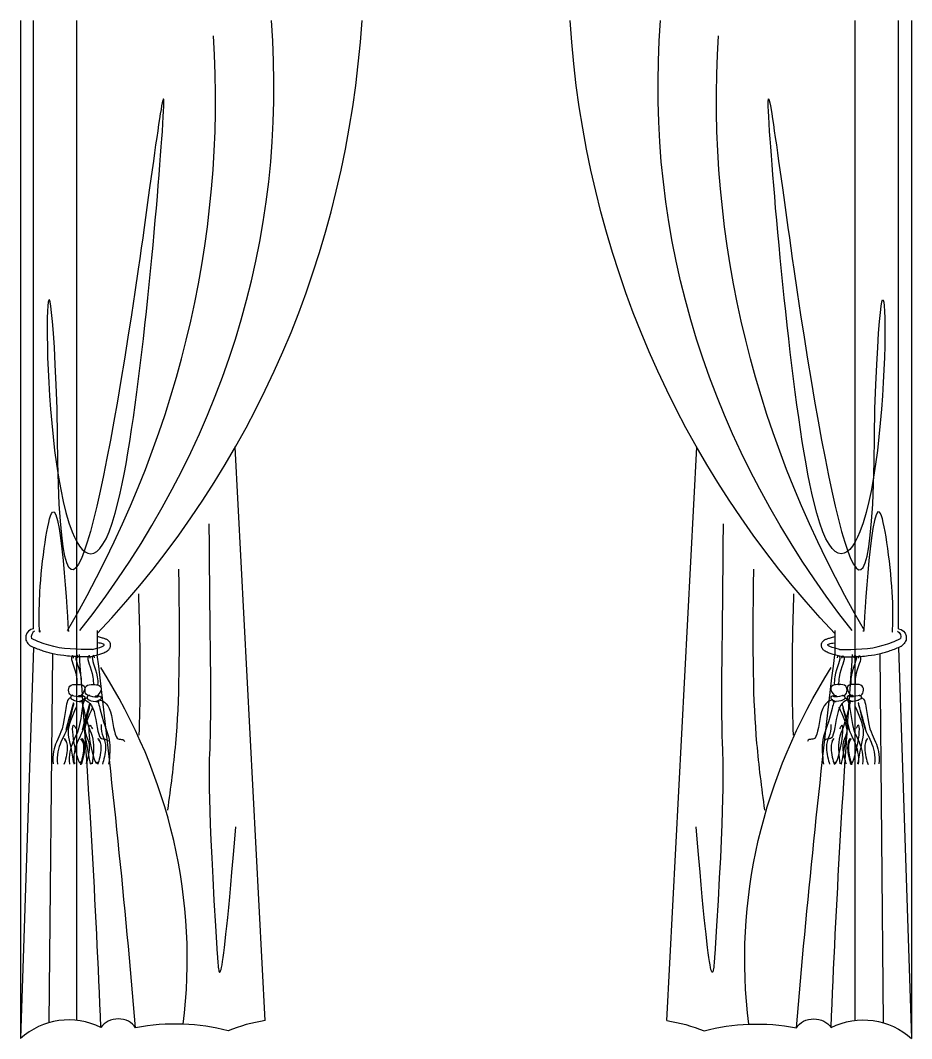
# Model space of a CAD drawing. Header units: millimetres. Extents: x 0 to 2102, y -2403 to 0.
import ezdxf

# ---------------------------------------------------------------- set-up
doc = ezdxf.new("R2010")
doc.units = ezdxf.units.MM
doc.layers.get('0').update_dxf_attribs({"color": 2})

# ---------------------------------------------------------------- blocks, each defined once
blk = doc.blocks.new('YQ0114133704')
at = {"color": 0, "linetype": 'ByBlock', "ltscale": 2.5}
for p, q in [((133.1, -2359.7), (133.1, 0)), ((577.5, -2359.9), (507, -1006.7)), ((181.4, -1439.8), (181.4, -1496.6))]:
    blk.add_line(p, q, dxfattribs=at)
for points in [[(0, 0), (0, -2402.5)], [(31.2, -1435.7), (31.2, 0)], [(31.2, -1479.5), (0, -2402.5)], [(75.4, -1494.1), (67.5, -2365.1)]]:
    blk.add_lwpolyline(points, dxfattribs=at)
for centre, radius, start, end in [((33.7, -1456.8), 21.2, 96.7619, 238.4814), ((40.9, -1454.3), 15.3, 121.1801, 195.7296)]:
    blk.add_arc(centre, radius, start, end, dxfattribs=at)
for centre, major_axis, ratio, start_param, end_param in [((-3166.1, 80.7, -319), (-3746.9, 501.7), 0.722397, 2.739694, 3.295541), ((-2179, 525.8), (-2681.1, 1541.5), 0.858909, 2.939292, 3.540579), ((-4380.6, -36.2, -319), (-4836.8, 291.9), 0.699392, 2.801511, 3.227677), ((-32912, -3331.7), (-33120.2, 548.4), 0.890214, 3.192603, 3.222463), ((-30151.9, -4224), (-30499.1, 885.1), 0.889518, 3.242313, 3.274854), ((-1167.7, -2194), (-1559, 97.7), 0.887129, 3.085795, 3.713937), ((114.4, -2529.2), (120.7, 120.7), 1, 0.326697, 1.520282), ((230.7, -2396.2), (46.9, 0), 0.858457, 0.504243, 2.620615), ((364.4, -2744.5), (-438.3, 0), 0.858457, 4.667399, 4.925259), ((364.4, -2744.5), (-438.3, 0), 0.858457, 4.422233, 4.667399), ((643.6, -2667.4), (364.2, 0), 0.858457, 1.753169, 2.00685)]:
    blk.add_ellipse(centre, major_axis=major_axis, ratio=ratio, start_param=start_param, end_param=end_param, dxfattribs=at)
for points, knots in [([(87.1, -915.7), (87.1, -1668.4), (240.8, -948.6), (376.5, 177.9), (247.4, -1311.4), (28.3, -1237.3), (62, -282.7), (87.1, -915.7)], [0, 0, 0, 0, 1072.589176, 1552.175018, 1939.07496, 2236.933716, 3110.354309, 3110.354309, 3110.354309, 3110.354309]), ([(46, -1439.8), (46, -1456.1), (37.1, -1381.7), (90.7, -965.3), (113.7, -1472.3), (113.7, -1439.8)], [0, 0, 0, 0, 42.198666, 85.055297, 168.902692, 168.902692, 168.902692, 168.902692]), ([(444.7, -1187.9), (446.1, -1472.9), (453.6, -1650.7), (439.6, -1837.6), (472.7, -2327.7), (508.4, -1902.7)], [980.932676, 980.932676, 980.932676, 980.932676, 1585.297757, 1898.608419, 1947.290615, 1947.290615, 1947.290615, 1947.290615]), ([(373.3, -1294.6), (375.8, -1500.4), (374.2, -1656), (354.3, -1810.8), (346.9, -1863.2)], [417.825406, 417.825406, 417.825406, 417.825406, 949.872113, 1222.196637, 1222.196637, 1222.196637, 1222.196637]), ([(278.6, -1353.4), (280.8, -1425.4), (283.6, -1536.4), (280.8, -1647.3), (279.6, -1686.2)], [81.955071, 81.955071, 81.955071, 81.955071, 454.154538, 655.048598, 655.048598, 655.048598, 655.048598]), ([(170.5, -1484.1), (134.6, -1484.8), (84, -1483.5), (39.4, -1464.9), (26.1, -1458.4)], [17.119103, 17.119103, 17.119103, 17.119103, 94.485429, 128.057584, 128.057584, 128.057584, 128.057584]), ([(162.8, -1501.8), (167.5, -1500.8), (171.7, -1499.8), (180.1, -1497.7), (184.1, -1496.6), (191.1, -1494.5), (194.1, -1493.4), (198.6, -1491.5), (200.3, -1490.6), (203.2, -1489), (204.5, -1488.2), (206.6, -1486.5), (207.5, -1485.7), (209.2, -1484), (210, -1483), (211.2, -1480.9), (211.8, -1479.8), (212.5, -1477.6), (212.7, -1476.5), (212.9, -1474.5), (212.9, -1473.7), (212.8, -1472.8), (212.8, -1472.6), (212.7, -1472.4), (212.7, -1472.3), (212.7, -1472.1), (212.7, -1472), (212.7, -1471.7), (212.6, -1471.4), (212.4, -1470.6), (212.3, -1470.1), (211.8, -1468.8), (211.5, -1468.1), (210.8, -1466.8), (210.3, -1466.2), (209.3, -1465), (208.8, -1464.5), (207.7, -1463.5), (207.2, -1463.1), (206.2, -1462.4), (205.7, -1462.1), (204.2, -1461.3), (203.3, -1460.8), (201.3, -1460), (200.3, -1459.6), (198.1, -1458.8), (196.9, -1458.4), (194.2, -1457.6), (192.7, -1457.2), (188.3, -1455.9), (185, -1455), (181.1, -1454)], [10.251685, 10.251685, 10.251685, 10.251685, 20.351255, 20.351255, 32.753053, 32.753053, 45.154851, 45.154851, 54.060757, 54.060757, 61.544952, 61.544952, 67.709092, 67.709092, 73.873232, 73.873232, 80.037372, 80.037372, 86.201513, 86.201513, 92.365653, 92.365653, 93.83757, 93.83757, 94.525827, 94.525827, 95.214084, 95.214084, 96.590599, 96.590599, 98.393804, 98.393804, 100.19701, 100.19701, 102.000216, 102.000216, 103.803421, 103.803421, 105.606627, 105.606627, 107.409832, 107.409832, 111.064472, 111.064472, 114.719112, 114.719112, 118.373752, 118.373752, 122.028391, 122.028391, 128.057584, 128.057584, 128.057584, 128.057584]), ([(164, -1501.7), (155.9, -1501.7), (147.7, -1501.7), (127.1, -1501.1), (114.7, -1500.3), (92.6, -1497.6), (83, -1495.9), (69.6, -1492.8), (65.7, -1491.8), (58.1, -1489.6), (54.4, -1488.4), (41.6, -1484), (32.9, -1480.3), (24.5, -1476.5), (24.5, -1476.5), (22.6, -1474.9)], [24.825179, 24.825179, 24.825179, 24.825179, 41.758248, 41.758248, 67.28747, 67.28747, 86.865471, 86.865471, 94.722287, 94.722287, 102.579103, 102.579103, 121.976834, 121.976834, 122.039351, 122.039351, 122.039351, 122.039351]), ([(170.5, -1484.1), (200.2, -1477.2), (201.8, -1471.1), (188, -1469.8), (181.4, -1468.3)], [17.126903, 17.126903, 17.126903, 17.126903, 94.485429, 120.147162, 120.147162, 120.147162, 120.147162]), ([(125.5, -1504.5), (125.5, -1497.4), (113.6, -1503), (131.3, -1529.7), (133.7, -1561.5), (133.1, -1568.1)], [0, 0, 0, 0, 18.368595, 87.068237, 104.247188, 104.247188, 104.247188, 104.247188]), ([(135.8, -1503.9), (135.8, -1496.7), (123.9, -1502.4), (141.6, -1529.1), (144, -1560.8), (143.4, -1567.5)], [0, 0, 0, 0, 18.368595, 87.068237, 104.247188, 104.247188, 104.247188, 104.247188]), ([(164.3, -1504.9), (164.2, -1497.8), (152.4, -1503.5), (170.1, -1530.1), (172.5, -1561.9), (171.9, -1568.6)], [0, 0, 0, 0, 18.368595, 87.068237, 104.247188, 104.247188, 104.247188, 104.247188]), ([(174.6, -1504.3), (174.5, -1497.2), (162.7, -1502.8), (180.4, -1529.5), (182.8, -1561.3), (182.2, -1567.9)], [0, 0, 0, 0, 18.368595, 87.068237, 104.247188, 104.247188, 104.247188, 104.247188]), ([(122.4, -1592.9), (113.5, -1592.6), (109.6, -1566.4), (132.3, -1566.8), (150.2, -1566.9), (155.7, -1580.4), (139.8, -1596), (142.7, -1593.5)], [0, 0, 0, 0, 19.730007, 32.456713, 42.756382, 56.758043, 65.664323, 65.664323, 65.664323, 65.664323]), ([(161.2, -1593.3), (152.3, -1593.1), (148.4, -1566.8), (171.1, -1567.3), (189, -1567.3), (194.5, -1580.9), (178.6, -1596.4), (181.4, -1594)], [0, 0, 0, 0, 19.730007, 32.456713, 42.756382, 56.758043, 65.664323, 65.664323, 65.664323, 65.664323]), ([(118.4, -1598.2), (110.3, -1599.5), (99.1, -1686.1), (91.2, -1679.2), (74.2, -1734.1), (77.3, -1754.3)], [0, 0, 0, 0, 20.865858, 113.930203, 164.827023, 164.827023, 164.827023, 164.827023]), ([(108, -1673.3), (130.4, -1590.6), (109.6, -1686.5), (101.6, -1679.6), (84.7, -1734.5), (87.7, -1754.8)], [0, 0, 0, 0, 20.865858, 113.930203, 164.827023, 164.827023, 164.827023, 164.827023]), ([(157.2, -1598.6), (149.1, -1600), (137.9, -1686.5), (129.9, -1679.6), (113, -1734.5), (116, -1754.8)], [0, 0, 0, 0, 20.865858, 113.930203, 164.827023, 164.827023, 164.827023, 164.827023]), ([(124.1, -1592.7), (123.8, -1590.8), (116.6, -1595.9), (119.9, -1601.3), (123.7, -1603.1), (125.9, -1604.2)], [0, 0, 0, 0, 4.783743, 8.86406, 14.396639, 14.396639, 14.396639, 14.396639]), ([(124.1, -1592.7), (119.7, -1591.8), (135.5, -1596.7), (148.8, -1594.7), (141.1, -1595.2), (137.3, -1595.4)], [0, 0, 0, 0, 10, 15.793731, 21.587461, 21.587461, 21.587461, 21.587461]), ([(125.9, -1604.2), (121.5, -1603.3), (137.3, -1608.2), (150.6, -1606.2), (142.9, -1606.7), (139.1, -1606.9)], [0, 0, 0, 0, 10, 15.793731, 21.587461, 21.587461, 21.587461, 21.587461]), ([(146.8, -1673.7), (169.1, -1591.1), (148.4, -1686.9), (140.4, -1680.1), (123.4, -1734.9), (126.5, -1755.2)], [0, 0, 0, 0, 20.865858, 113.930203, 164.827023, 164.827023, 164.827023, 164.827023]), ([(137.3, -1595.4), (136.6, -1591.3), (155.8, -1592.9), (149.1, -1604.1), (143, -1605.8), (139.1, -1606.9)], [0, 0, 0, 0, 10.805725, 15.837776, 25.051731, 25.051731, 25.051731, 25.051731]), ([(144.3, -1606.5), (143.3, -1599.3), (159.4, -1675.5), (174.5, -1682.8), (172.2, -1734.2), (169.5, -1754.5)], [0, 0, 0, 0, 18.759244, 111.823589, 160.911221, 160.911221, 160.911221, 160.911221]), ([(147.4, -1603), (147.4, -1603), (176.7, -1603.7), (182.8, -1711.2), (201.9, -1690.9), (207.2, -1701.2)], [0, 0, 0, 0, 25.721429, 49.720017, 72.383961, 72.383961, 72.383961, 72.383961]), ([(162.9, -1593.1), (162.6, -1591.3), (155.4, -1596.3), (158.7, -1601.7), (162.5, -1603.6), (164.7, -1604.6)], [0, 0, 0, 0, 4.783743, 8.86406, 14.396639, 14.396639, 14.396639, 14.396639]), ([(162.9, -1593.1), (158.5, -1592.2), (174.2, -1597.1), (187.6, -1595.2), (179.9, -1595.6), (176, -1595.9)], [0, 0, 0, 0, 10, 15.793731, 21.587461, 21.587461, 21.587461, 21.587461]), ([(164.7, -1604.6), (160.3, -1603.7), (176, -1608.6), (189.4, -1606.7), (181.7, -1607.1), (177.8, -1607.4)], [0, 0, 0, 0, 10, 15.793731, 21.587461, 21.587461, 21.587461, 21.587461]), ([(176, -1595.9), (175.4, -1591.7), (194.5, -1593.4), (187.8, -1604.5), (181.8, -1606.3), (177.8, -1607.4)], [0, 0, 0, 0, 10.805725, 15.837776, 25.051731, 25.051731, 25.051731, 25.051731]), ([(183, -1607), (182.1, -1599.8), (198.1, -1676), (213.2, -1683.2), (210.9, -1734.6), (208.2, -1755)], [0, 0, 0, 0, 18.759244, 111.823589, 160.911221, 160.911221, 160.911221, 160.911221]), ([(186.1, -1603.5), (186.1, -1603.5), (215.5, -1604.2), (221.5, -1711.7), (240.7, -1691.4), (246, -1701.7)], [0, 0, 0, 0, 25.721429, 49.720017, 72.383961, 72.383961, 72.383961, 72.383961]), ([(127.5, -1751.2), (127.8, -1766.4), (118.7, -1705.2), (108.9, -1672), (122.7, -1641.4), (132.5, -1619.9)], [0, 0, 0, 0, 39.38538, 61.980274, 115.783558, 115.783558, 115.783558, 115.783558]), ([(166.2, -1751.6), (166.6, -1766.9), (157.5, -1705.7), (147.6, -1672.5), (161.5, -1641.9), (171.2, -1620.4)], [0, 0, 0, 0, 39.38538, 61.980274, 115.783558, 115.783558, 115.783558, 115.783558]), ([(141.6, -1748.9), (142, -1764.2), (123.1, -1706.4), (121.4, -1651.9), (129.8, -1668.5), (131, -1671)], [0, 0, 0, 0, 39.355413, 74.232001, 80.424799, 80.424799, 80.424799, 80.424799]), ([(180.4, -1749.4), (180.7, -1764.6), (161.8, -1706.9), (160.2, -1652.3), (168.5, -1668.9), (169.8, -1671.4)], [0, 0, 0, 0, 39.355413, 74.232001, 80.424799, 80.424799, 80.424799, 80.424799]), ([(152.1, -1660.9), (149.1, -1687.7), (169.9, -1695), (158, -1745.5), (154.6, -1754.5)], [0, 0, 0, 0, 44.512388, 66.665693, 66.665693, 66.665693, 66.665693]), ([(190.9, -1661.4), (187.9, -1688.1), (208.6, -1695.5), (196.8, -1745.9), (193.4, -1754.9)], [0, 0, 0, 0, 44.512388, 66.665693, 66.665693, 66.665693, 66.665693]), ([(108.3, -1700.6), (97.3, -1689), (118, -1696.3), (106.2, -1746.8), (102.8, -1755.8)], [0, 0, 0, 0, 44.512388, 66.665693, 66.665693, 66.665693, 66.665693]), ([(147.1, -1701.1), (136, -1689.4), (156.8, -1696.8), (144.9, -1747.2), (141.6, -1756.3)], [0, 0, 0, 0, 44.512388, 66.665693, 66.665693, 66.665693, 66.665693]), ([(149, -1700.2), (137.9, -1688.6), (158.7, -1695.9), (146.8, -1746.4), (143.4, -1755.4)], [0, 0, 0, 0, 44.512388, 66.665693, 66.665693, 66.665693, 66.665693]), ([(187.7, -1700.7), (176.7, -1689.1), (197.4, -1696.4), (185.6, -1746.8), (182.2, -1755.9)], [0, 0, 0, 0, 44.512388, 66.665693, 66.665693, 66.665693, 66.665693])]:
    blk.add_open_spline(points, degree=3, knots=knots, dxfattribs=at)
for points in [[(175.1, -1501.5), (174.9, -1501.5), (174.6, -1501.5), (174.4, -1501.5)], [(137.6, -1594.1), (137.5, -1594.5), (137.4, -1595), (137.3, -1595.4)], [(176.4, -1594.5), (176.3, -1595), (176.1, -1595.4), (176, -1595.9)]]:
    blk.add_open_spline(points, degree=3, dxfattribs=at)
blk = doc.blocks.new('YQ0114133767')
at = {"color": 0, "linetype": 'ByBlock', "ltscale": 2.5}
for p, q in [((133.1, -2359.7), (133.1, 0)), ((577.5, -2359.9), (507, -1006.7)), ((181.4, -1439.8), (181.4, -1496.6))]:
    blk.add_line(p, q, dxfattribs=at)
for points in [[(0, 0), (0, -2402.5)], [(31.2, -1435.7), (31.2, 0)], [(31.2, -1479.5), (0, -2402.5)], [(75.4, -1494.1), (67.5, -2365.1)]]:
    blk.add_lwpolyline(points, dxfattribs=at)
for centre, radius, start, end in [((33.7, -1456.8), 21.2, 96.7619, 238.4814), ((40.9, -1454.3), 15.3, 121.1801, 195.7296)]:
    blk.add_arc(centre, radius, start, end, dxfattribs=at)
for centre, major_axis, ratio, start_param, end_param in [((-3166.1, 80.7, -319), (-3746.9, 501.7), 0.722397, 2.739694, 3.295541), ((-2179, 525.8), (-2681.1, 1541.5), 0.858909, 2.939292, 3.540579), ((-4380.6, -36.2, -319), (-4836.8, 291.9), 0.699392, 2.801511, 3.227677), ((-32912, -3331.7), (-33120.2, 548.4), 0.890214, 3.192603, 3.222463), ((-30151.9, -4224), (-30499.1, 885.1), 0.889518, 3.242313, 3.274854), ((-1167.7, -2194), (-1559, 97.7), 0.887129, 3.085795, 3.713937), ((114.4, -2529.2), (120.7, 120.7), 1, 0.326697, 1.520282), ((230.7, -2396.2), (46.9, 0), 0.858457, 0.504243, 2.620615), ((364.4, -2744.5), (-438.3, 0), 0.858457, 4.667399, 4.925259), ((364.4, -2744.5), (-438.3, 0), 0.858457, 4.422233, 4.667399), ((643.6, -2667.4), (364.2, 0), 0.858457, 1.753169, 2.00685)]:
    blk.add_ellipse(centre, major_axis=major_axis, ratio=ratio, start_param=start_param, end_param=end_param, dxfattribs=at)
for points, knots in [([(87.1, -915.7), (87.1, -1668.4), (240.8, -948.6), (376.5, 177.9), (247.4, -1311.4), (28.3, -1237.3), (62, -282.7), (87.1, -915.7)], [0, 0, 0, 0, 1072.589176, 1552.175018, 1939.07496, 2236.933716, 3110.354309, 3110.354309, 3110.354309, 3110.354309]), ([(46, -1439.8), (46, -1456.1), (37.1, -1381.7), (90.7, -965.3), (113.7, -1472.3), (113.7, -1439.8)], [0, 0, 0, 0, 42.198666, 85.055297, 168.902692, 168.902692, 168.902692, 168.902692]), ([(444.7, -1187.9), (446.1, -1472.9), (453.6, -1650.7), (439.6, -1837.6), (472.7, -2327.7), (508.4, -1902.7)], [980.932676, 980.932676, 980.932676, 980.932676, 1585.297757, 1898.608419, 1947.290615, 1947.290615, 1947.290615, 1947.290615]), ([(373.3, -1294.6), (375.8, -1500.4), (374.2, -1656), (354.3, -1810.8), (346.9, -1863.2)], [417.825406, 417.825406, 417.825406, 417.825406, 949.872113, 1222.196637, 1222.196637, 1222.196637, 1222.196637]), ([(278.6, -1353.4), (280.8, -1425.4), (283.6, -1536.4), (280.8, -1647.3), (279.6, -1686.2)], [81.955071, 81.955071, 81.955071, 81.955071, 454.154538, 655.048598, 655.048598, 655.048598, 655.048598]), ([(170.5, -1484.1), (134.6, -1484.8), (84, -1483.5), (39.4, -1464.9), (26.1, -1458.4)], [17.119103, 17.119103, 17.119103, 17.119103, 94.485429, 128.057584, 128.057584, 128.057584, 128.057584]), ([(162.8, -1501.8), (167.5, -1500.8), (171.7, -1499.8), (180.1, -1497.7), (184.1, -1496.6), (191.1, -1494.5), (194.1, -1493.4), (198.6, -1491.5), (200.3, -1490.6), (203.2, -1489), (204.5, -1488.2), (206.6, -1486.5), (207.5, -1485.7), (209.2, -1484), (210, -1483), (211.2, -1480.9), (211.8, -1479.8), (212.5, -1477.6), (212.7, -1476.5), (212.9, -1474.5), (212.9, -1473.7), (212.8, -1472.8), (212.8, -1472.6), (212.7, -1472.4), (212.7, -1472.3), (212.7, -1472.1), (212.7, -1472), (212.7, -1471.7), (212.6, -1471.4), (212.4, -1470.6), (212.3, -1470.1), (211.8, -1468.8), (211.5, -1468.1), (210.8, -1466.8), (210.3, -1466.2), (209.3, -1465), (208.8, -1464.5), (207.7, -1463.5), (207.2, -1463.1), (206.2, -1462.4), (205.7, -1462.1), (204.2, -1461.3), (203.3, -1460.8), (201.3, -1460), (200.3, -1459.6), (198.1, -1458.8), (196.9, -1458.4), (194.2, -1457.6), (192.7, -1457.2), (188.3, -1455.9), (185, -1455), (181.1, -1454)], [10.251685, 10.251685, 10.251685, 10.251685, 20.351255, 20.351255, 32.753053, 32.753053, 45.154851, 45.154851, 54.060757, 54.060757, 61.544952, 61.544952, 67.709092, 67.709092, 73.873232, 73.873232, 80.037372, 80.037372, 86.201513, 86.201513, 92.365653, 92.365653, 93.83757, 93.83757, 94.525827, 94.525827, 95.214084, 95.214084, 96.590599, 96.590599, 98.393804, 98.393804, 100.19701, 100.19701, 102.000216, 102.000216, 103.803421, 103.803421, 105.606627, 105.606627, 107.409832, 107.409832, 111.064472, 111.064472, 114.719112, 114.719112, 118.373752, 118.373752, 122.028391, 122.028391, 128.057584, 128.057584, 128.057584, 128.057584]), ([(164, -1501.7), (155.9, -1501.7), (147.7, -1501.7), (127.1, -1501.1), (114.7, -1500.3), (92.6, -1497.6), (83, -1495.9), (69.6, -1492.8), (65.7, -1491.8), (58.1, -1489.6), (54.4, -1488.4), (41.6, -1484), (32.9, -1480.3), (24.5, -1476.5), (24.5, -1476.5), (22.6, -1474.9)], [24.825179, 24.825179, 24.825179, 24.825179, 41.758248, 41.758248, 67.28747, 67.28747, 86.865471, 86.865471, 94.722287, 94.722287, 102.579103, 102.579103, 121.976834, 121.976834, 122.039351, 122.039351, 122.039351, 122.039351]), ([(170.5, -1484.1), (200.2, -1477.2), (201.8, -1471.1), (188, -1469.8), (181.4, -1468.3)], [17.126903, 17.126903, 17.126903, 17.126903, 94.485429, 120.147162, 120.147162, 120.147162, 120.147162]), ([(125.5, -1504.5), (125.5, -1497.4), (113.6, -1503), (131.3, -1529.7), (133.7, -1561.5), (133.1, -1568.1)], [0, 0, 0, 0, 18.368595, 87.068237, 104.247188, 104.247188, 104.247188, 104.247188]), ([(135.8, -1503.9), (135.8, -1496.7), (123.9, -1502.4), (141.6, -1529.1), (144, -1560.8), (143.4, -1567.5)], [0, 0, 0, 0, 18.368595, 87.068237, 104.247188, 104.247188, 104.247188, 104.247188]), ([(164.3, -1504.9), (164.2, -1497.8), (152.4, -1503.5), (170.1, -1530.1), (172.5, -1561.9), (171.9, -1568.6)], [0, 0, 0, 0, 18.368595, 87.068237, 104.247188, 104.247188, 104.247188, 104.247188]), ([(174.6, -1504.3), (174.5, -1497.2), (162.7, -1502.8), (180.4, -1529.5), (182.8, -1561.3), (182.2, -1567.9)], [0, 0, 0, 0, 18.368595, 87.068237, 104.247188, 104.247188, 104.247188, 104.247188]), ([(122.4, -1592.9), (113.5, -1592.6), (109.6, -1566.4), (132.3, -1566.8), (150.2, -1566.9), (155.7, -1580.4), (139.8, -1596), (142.7, -1593.5)], [0, 0, 0, 0, 19.730007, 32.456713, 42.756382, 56.758043, 65.664323, 65.664323, 65.664323, 65.664323]), ([(161.2, -1593.3), (152.3, -1593.1), (148.4, -1566.8), (171.1, -1567.3), (189, -1567.3), (194.5, -1580.9), (178.6, -1596.4), (181.4, -1594)], [0, 0, 0, 0, 19.730007, 32.456713, 42.756382, 56.758043, 65.664323, 65.664323, 65.664323, 65.664323]), ([(118.4, -1598.2), (110.3, -1599.5), (99.1, -1686.1), (91.2, -1679.2), (74.2, -1734.1), (77.3, -1754.3)], [0, 0, 0, 0, 20.865858, 113.930203, 164.827023, 164.827023, 164.827023, 164.827023]), ([(108, -1673.3), (130.4, -1590.6), (109.6, -1686.5), (101.6, -1679.6), (84.7, -1734.5), (87.7, -1754.8)], [0, 0, 0, 0, 20.865858, 113.930203, 164.827023, 164.827023, 164.827023, 164.827023]), ([(157.2, -1598.6), (149.1, -1600), (137.9, -1686.5), (129.9, -1679.6), (113, -1734.5), (116, -1754.8)], [0, 0, 0, 0, 20.865858, 113.930203, 164.827023, 164.827023, 164.827023, 164.827023]), ([(124.1, -1592.7), (123.8, -1590.8), (116.6, -1595.9), (119.9, -1601.3), (123.7, -1603.1), (125.9, -1604.2)], [0, 0, 0, 0, 4.783743, 8.86406, 14.396639, 14.396639, 14.396639, 14.396639]), ([(124.1, -1592.7), (119.7, -1591.8), (135.5, -1596.7), (148.8, -1594.7), (141.1, -1595.2), (137.3, -1595.4)], [0, 0, 0, 0, 10, 15.793731, 21.587461, 21.587461, 21.587461, 21.587461]), ([(125.9, -1604.2), (121.5, -1603.3), (137.3, -1608.2), (150.6, -1606.2), (142.9, -1606.7), (139.1, -1606.9)], [0, 0, 0, 0, 10, 15.793731, 21.587461, 21.587461, 21.587461, 21.587461]), ([(146.8, -1673.7), (169.1, -1591.1), (148.4, -1686.9), (140.4, -1680.1), (123.4, -1734.9), (126.5, -1755.2)], [0, 0, 0, 0, 20.865858, 113.930203, 164.827023, 164.827023, 164.827023, 164.827023]), ([(137.3, -1595.4), (136.6, -1591.3), (155.8, -1592.9), (149.1, -1604.1), (143, -1605.8), (139.1, -1606.9)], [0, 0, 0, 0, 10.805725, 15.837776, 25.051731, 25.051731, 25.051731, 25.051731]), ([(144.3, -1606.5), (143.3, -1599.3), (159.4, -1675.5), (174.5, -1682.8), (172.2, -1734.2), (169.5, -1754.5)], [0, 0, 0, 0, 18.759244, 111.823589, 160.911221, 160.911221, 160.911221, 160.911221]), ([(147.4, -1603), (147.4, -1603), (176.7, -1603.7), (182.8, -1711.2), (201.9, -1690.9), (207.2, -1701.2)], [0, 0, 0, 0, 25.721429, 49.720017, 72.383961, 72.383961, 72.383961, 72.383961]), ([(162.9, -1593.1), (162.6, -1591.3), (155.4, -1596.3), (158.7, -1601.7), (162.5, -1603.6), (164.7, -1604.6)], [0, 0, 0, 0, 4.783743, 8.86406, 14.396639, 14.396639, 14.396639, 14.396639]), ([(162.9, -1593.1), (158.5, -1592.2), (174.2, -1597.1), (187.6, -1595.2), (179.9, -1595.6), (176, -1595.9)], [0, 0, 0, 0, 10, 15.793731, 21.587461, 21.587461, 21.587461, 21.587461]), ([(164.7, -1604.6), (160.3, -1603.7), (176, -1608.6), (189.4, -1606.7), (181.7, -1607.1), (177.8, -1607.4)], [0, 0, 0, 0, 10, 15.793731, 21.587461, 21.587461, 21.587461, 21.587461]), ([(176, -1595.9), (175.4, -1591.7), (194.5, -1593.4), (187.8, -1604.5), (181.8, -1606.3), (177.8, -1607.4)], [0, 0, 0, 0, 10.805725, 15.837776, 25.051731, 25.051731, 25.051731, 25.051731]), ([(183, -1607), (182.1, -1599.8), (198.1, -1676), (213.2, -1683.2), (210.9, -1734.6), (208.2, -1755)], [0, 0, 0, 0, 18.759244, 111.823589, 160.911221, 160.911221, 160.911221, 160.911221]), ([(186.1, -1603.5), (186.1, -1603.5), (215.5, -1604.2), (221.5, -1711.7), (240.7, -1691.4), (246, -1701.7)], [0, 0, 0, 0, 25.721429, 49.720017, 72.383961, 72.383961, 72.383961, 72.383961]), ([(127.5, -1751.2), (127.8, -1766.4), (118.7, -1705.2), (108.9, -1672), (122.7, -1641.4), (132.5, -1619.9)], [0, 0, 0, 0, 39.38538, 61.980274, 115.783558, 115.783558, 115.783558, 115.783558]), ([(166.2, -1751.6), (166.6, -1766.9), (157.5, -1705.7), (147.6, -1672.5), (161.5, -1641.9), (171.2, -1620.4)], [0, 0, 0, 0, 39.38538, 61.980274, 115.783558, 115.783558, 115.783558, 115.783558]), ([(141.6, -1748.9), (142, -1764.2), (123.1, -1706.4), (121.4, -1651.9), (129.8, -1668.5), (131, -1671)], [0, 0, 0, 0, 39.355413, 74.232001, 80.424799, 80.424799, 80.424799, 80.424799]), ([(180.4, -1749.4), (180.7, -1764.6), (161.8, -1706.9), (160.2, -1652.3), (168.5, -1668.9), (169.8, -1671.4)], [0, 0, 0, 0, 39.355413, 74.232001, 80.424799, 80.424799, 80.424799, 80.424799]), ([(152.1, -1660.9), (149.1, -1687.7), (169.9, -1695), (158, -1745.5), (154.6, -1754.5)], [0, 0, 0, 0, 44.512388, 66.665693, 66.665693, 66.665693, 66.665693]), ([(190.9, -1661.4), (187.9, -1688.1), (208.6, -1695.5), (196.8, -1745.9), (193.4, -1754.9)], [0, 0, 0, 0, 44.512388, 66.665693, 66.665693, 66.665693, 66.665693]), ([(108.3, -1700.6), (97.3, -1689), (118, -1696.3), (106.2, -1746.8), (102.8, -1755.8)], [0, 0, 0, 0, 44.512388, 66.665693, 66.665693, 66.665693, 66.665693]), ([(147.1, -1701.1), (136, -1689.4), (156.8, -1696.8), (144.9, -1747.2), (141.6, -1756.3)], [0, 0, 0, 0, 44.512388, 66.665693, 66.665693, 66.665693, 66.665693]), ([(149, -1700.2), (137.9, -1688.6), (158.7, -1695.9), (146.8, -1746.4), (143.4, -1755.4)], [0, 0, 0, 0, 44.512388, 66.665693, 66.665693, 66.665693, 66.665693]), ([(187.7, -1700.7), (176.7, -1689.1), (197.4, -1696.4), (185.6, -1746.8), (182.2, -1755.9)], [0, 0, 0, 0, 44.512388, 66.665693, 66.665693, 66.665693, 66.665693])]:
    blk.add_open_spline(points, degree=3, knots=knots, dxfattribs=at)
for points in [[(175.1, -1501.5), (174.9, -1501.5), (174.6, -1501.5), (174.4, -1501.5)], [(137.6, -1594.1), (137.5, -1594.5), (137.4, -1595), (137.3, -1595.4)], [(176.4, -1594.5), (176.3, -1595), (176.1, -1595.4), (176, -1595.9)]]:
    blk.add_open_spline(points, degree=3, dxfattribs=at)

msp = doc.modelspace()

# ---------------------------------------------------------------- block references
at = {"color": 0, "linetype": 'ByBlock', "ltscale": 10}
msp.add_blockref('YQ0114133704', (0, 0), dxfattribs=at)
at = {"color": 0, "linetype": 'ByBlock', "ltscale": 10, "xscale": -1}
msp.add_blockref('YQ0114133767', (2102.4, 0), dxfattribs=at)

doc.saveas('drawing.dxf')
